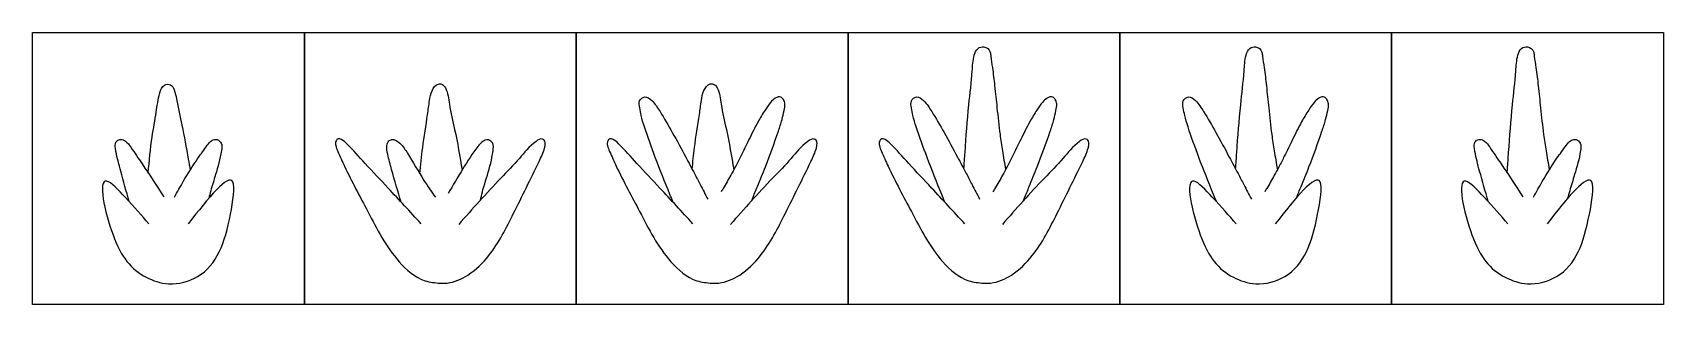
# Model space of a CAD drawing. Header units: millimetres. Extents: x 2792 to 4132, y 1601 to 1824.
import ezdxf

# ---------------------------------------------------------------- set-up
doc = ezdxf.new("R2010")
doc.units = ezdxf.units.MM
for name, color, linetype in [('1', 6, 'Continuous'), ('2', 5, 'Continuous'), ('3', 4, 'Continuous'), ('4', 2, 'Continuous'), ('5', 1, 'Continuous')]:
    doc.layers.add(name, color=color, linetype=linetype)

msp = doc.modelspace()

# ---------------------------------------------------------------- linework, layer by layer
at = {"color": 1}
for points in [[(2792.1, 1824.3), (3015.5, 1824.3), (3015.5, 1601), (2792.1, 1601)], [(3015.5, 1824.3), (3238.8, 1824.3), (3238.8, 1601), (3015.5, 1601)], [(3238.8, 1824.3), (3462.2, 1824.3), (3462.2, 1601), (3238.8, 1601)], [(3462.2, 1824.3), (3685.5, 1824.3), (3685.5, 1601), (3462.2, 1601)], [(3685.5, 1824.3), (3908.9, 1824.3), (3908.9, 1601), (3685.5, 1601)], [(3908.9, 1824.3), (4132.2, 1824.3), (4132.2, 1601), (3908.9, 1601)]]:
    msp.add_lwpolyline(points, close=True, dxfattribs=at)
msp.add_open_spline([(2887.1, 1708.9), (2888, 1718.9), (2889.5, 1735.6), (2893.7, 1757.6), (2895.4, 1771.7), (2898.9, 1781.6), (2906.1, 1782.4), (2909.1, 1776.4), (2911.3, 1765.3), (2915.4, 1745.9), (2918.9, 1727.5), (2921, 1714.3), (2921.7, 1711.4)], degree=3, knots=[0, 0, 0, 0, 29.988096, 50.533182, 66.55197, 73.877304, 78.967359, 83.998305, 91.772202, 114.053192, 142.609151, 151.276827, 151.276827, 151.276827, 151.276827])
for points in [[(2871.5, 1685.5), (2864.5, 1710.5), (2860.6, 1726.6), (2860.1, 1730.4), (2861.3, 1735.2), (2864.9, 1736.6), (2868.4, 1735.2), (2872.8, 1730.1), (2882.2, 1716.4), (2900, 1689.3)], [(2908.7, 1689.2), (2915.9, 1701.9), (2928, 1721.1), (2935.7, 1731.8), (2939.5, 1735.7), (2943.8, 1736.4), (2947.1, 1733.4), (2947.3, 1727.4), (2942.4, 1707.6), (2938.5, 1694.2), (2936.8, 1688)], [(2887.7, 1667.2), (2868.1, 1689.2), (2853.1, 1702.3), (2858.2, 1658.2), (2885.5, 1623.3), (2903.8, 1617.9), (2927.7, 1623.9), (2954.7, 1675), (2956.7, 1701.7), (2919.9, 1667.2)]]:
    msp.add_spline(points, degree=3)
at = {"layer": '1'}
for points in [[(3110.4, 1708.2), (3112.7, 1729.8), (3116.7, 1757.1), (3118.3, 1768.5), (3120.4, 1776.6), (3125.6, 1782.1), (3129.2, 1781.5), (3131.3, 1779), (3134.6, 1765.5), (3138.9, 1744.8), (3145, 1711.2)], [(3095, 1685), (3087.1, 1711.8), (3083.9, 1724.4), (3083.3, 1731.5), (3084.9, 1735.3), (3087.3, 1736.5), (3093.9, 1733.4), (3100.2, 1725.2), (3113.7, 1702.9), (3123.1, 1689)], [(3160.1, 1686.7), (3163.6, 1700), (3169.1, 1719.4), (3170.5, 1727.5), (3170.2, 1733.4), (3166.8, 1736.1), (3161.3, 1734.4), (3158, 1730.8), (3145.7, 1712.4), (3133.6, 1692)]]:
    msp.add_spline(points, degree=3, dxfattribs=at)
msp.add_open_spline([(3111.4, 1667.2), (3102.3, 1677.1), (3087.1, 1693.7), (3066.6, 1715.3), (3054.2, 1729.4), (3047, 1736.1), (3043.2, 1737.6), (3040.8, 1735), (3041.1, 1731), (3044, 1724.2), (3052.3, 1705.8), (3068.9, 1675.4), (3086.3, 1640.6), (3109.8, 1620.1), (3122.9, 1618.7), (3127.1, 1618.4), (3129, 1618.3), (3137, 1618.4), (3152.1, 1625), (3171.7, 1644.6), (3188.6, 1678.1), (3203.1, 1707.5), (3212.2, 1726.5), (3213.5, 1732.4), (3213.4, 1735.6), (3210, 1737.7), (3201, 1732.1), (3192.1, 1720.1), (3169.7, 1697.8), (3153.6, 1679.5), (3142.3, 1666.7)], degree=3, knots=[0, 0, 0, 0, 39.990647, 67.701686, 89.654595, 95.315475, 98.188578, 100.354177, 104.332207, 109.380966, 122.799448, 164.766846, 213.321884, 239.731996, 252.397096, 252.397096, 252.397096, 257.886611, 276.351529, 299.673148, 339.994524, 387.387129, 399.296496, 402.053967, 405.873591, 407.642692, 413.279919, 432.924477, 455.110215, 506.527791, 506.527791, 506.527791, 506.527791], dxfattribs=at)
at = {"layer": '2'}
for points, knots in [([(3334.1, 1712.1), (3334.7, 1718), (3336.2, 1733.1), (3339.4, 1751.7), (3341.5, 1767.6), (3343, 1776.3), (3347.3, 1782.8), (3352.8, 1782), (3356.8, 1775.9), (3357.9, 1763), (3363.4, 1740.8), (3366.5, 1722.8), (3368.3, 1711.7)], [3.921206, 3.921206, 3.921206, 3.921206, 21.760405, 49.365521, 60.816403, 69.241068, 76.803514, 80.417489, 83.687341, 97.558735, 118.692065, 152.419767, 152.419767, 152.419767, 152.419767]), ([(3318.5, 1684.9), (3318.4, 1685.1), (3318.3, 1685.3), (3318.2, 1685.5), (3317.4, 1687.5), (3312.5, 1699.5), (3304.3, 1719.9), (3296.6, 1741.4), (3292.2, 1755.2), (3291.1, 1762.2), (3289.8, 1768.3), (3295.6, 1773.1), (3302.7, 1767.3), (3309.2, 1757.3), (3318.4, 1741.4), (3327.6, 1724.3), (3335.2, 1710), (3341.3, 1698.5), (3344.9, 1691.4), (3347, 1687.4)], [-0.674557, -0.674557, -0.674557, -0.674557, 0, 0, 0, 6.341374, 38.97294, 65.730314, 75.368917, 81.842957, 87.459331, 92.813017, 99.363533, 110.596035, 130.519507, 153.634145, 168.941781, 179.137728, 192.709404, 192.709404, 192.709404, 192.709404]), ([(3383.1, 1686.3), (3383.3, 1686.8), (3383.5, 1687.3), (3383.7, 1687.8), (3385, 1691.2), (3388.6, 1699.9), (3396.1, 1718.3), (3402.7, 1736.6), (3407.9, 1752.1), (3409.5, 1759.6), (3410.8, 1765.3), (3409.4, 1769.1), (3406.8, 1772.3), (3401.9, 1770.6), (3397.9, 1766.4), (3393.3, 1759.7), (3387.2, 1749.6), (3380.9, 1736.8), (3374.9, 1724.3), (3370, 1714.5), (3364.9, 1705.8), (3361.3, 1698.9), (3358.5, 1694.5), (3357.9, 1693.6)], [-1.597277, -1.597277, -1.597277, -1.597277, 0, 0, 0, 10.875174, 28.29673, 59.512294, 69.510565, 77.16529, 82.632013, 86.330558, 89.210991, 93.896833, 99.100681, 106.833652, 118.081698, 134.519518, 149.771774, 159.585913, 167.313542, 179.913902, 183.086569, 183.086569, 183.086569, 183.086569]), ([(3334.7, 1667.2), (3325.7, 1677.1), (3310.4, 1693.7), (3289.9, 1715.3), (3277.6, 1729.4), (3270.3, 1736.1), (3266.5, 1737.6), (3264.1, 1735), (3264.4, 1731), (3267.3, 1724.2), (3275.6, 1705.8), (3292.2, 1675.4), (3309.7, 1640.6), (3333.1, 1620.1), (3346.2, 1618.7), (3350.5, 1618.4), (3352.3, 1618.3), (3360.3, 1618.4), (3375.4, 1625), (3395, 1644.6), (3411.9, 1678.1), (3426.4, 1707.5), (3435.6, 1726.5), (3436.8, 1732.4), (3436.8, 1735.6), (3433.3, 1737.7), (3424.3, 1732.1), (3415.4, 1720.1), (3393.1, 1697.8), (3376.9, 1679.5), (3365.6, 1666.7)], [0, 0, 0, 0, 39.990647, 67.701686, 89.654595, 95.315475, 98.188578, 100.354177, 104.332207, 109.380966, 122.799448, 164.766846, 213.321884, 239.731996, 252.397096, 252.397096, 252.397096, 257.886611, 276.351529, 299.673148, 339.994524, 387.387129, 399.296496, 402.053967, 405.873591, 407.642692, 413.279919, 432.924477, 455.110215, 506.527791, 506.527791, 506.527791, 506.527791])]:
    msp.add_open_spline(points, degree=3, knots=knots, dxfattribs=at)
at = {"layer": '3'}
for points, knots in [([(3557.4, 1712.3), (3557.4, 1712.3), (3557.4, 1712.3), (3557.4, 1712.3), (3557.7, 1716.8), (3558.9, 1734.4), (3560.8, 1761.2), (3564.2, 1787.9), (3564.8, 1803.5), (3568, 1811.6), (3574.6, 1813.8), (3579.2, 1809.4), (3579.6, 1802.9), (3581.2, 1793.7), (3582.8, 1779.6), (3584.7, 1761.3), (3586.6, 1743.4), (3589.1, 1726.5), (3590.8, 1716.9), (3591.7, 1711.7)], [-0.0051, -0.0051, -0.0051, -0.0051, 0, 0, 0, 13.620596, 52.837807, 80.863595, 93.859149, 100.203695, 105.256907, 111.992239, 115.444527, 124.845783, 140.000599, 158.07831, 180.02921, 193.73538, 209.435583, 209.435583, 209.435583, 209.435583]), ([(3541.8, 1684.9), (3541.7, 1685.1), (3541.6, 1685.3), (3541.5, 1685.5), (3540.7, 1687.5), (3535.9, 1699.5), (3527.7, 1719.9), (3519.9, 1741.4), (3515.5, 1755.2), (3514.4, 1762.2), (3513.2, 1768.3), (3518.9, 1773.1), (3526, 1767.3), (3532.5, 1757.3), (3541.8, 1741.4), (3550.9, 1724.3), (3558.6, 1710), (3564.6, 1698.5), (3568.3, 1691.4), (3570.3, 1687.4)], [-0.674557, -0.674557, -0.674557, -0.674557, 0, 0, 0, 6.341374, 38.97294, 65.730314, 75.368917, 81.842957, 87.459331, 92.813017, 99.363533, 110.596035, 130.519507, 153.634145, 168.941781, 179.137728, 192.709404, 192.709404, 192.709404, 192.709404]), ([(3606.4, 1686.3), (3606.6, 1686.8), (3606.8, 1687.3), (3607, 1687.8), (3608.4, 1691.2), (3611.9, 1699.9), (3619.5, 1718.3), (3626.1, 1736.6), (3631.3, 1752.1), (3632.8, 1759.6), (3634.2, 1765.3), (3632.8, 1769.1), (3630.1, 1772.3), (3625.2, 1770.6), (3621.3, 1766.4), (3616.6, 1759.7), (3610.6, 1749.6), (3604.2, 1736.8), (3598.2, 1724.3), (3593.3, 1714.5), (3588.3, 1705.8), (3584.7, 1698.9), (3581.8, 1694.5), (3581.2, 1693.6)], [-1.597277, -1.597277, -1.597277, -1.597277, 0, 0, 0, 10.875174, 28.29673, 59.512294, 69.510565, 77.16529, 82.632013, 86.330558, 89.210991, 93.896833, 99.100681, 106.833652, 118.081698, 134.519518, 149.771774, 159.585913, 167.313542, 179.913902, 183.086569, 183.086569, 183.086569, 183.086569]), ([(3558.1, 1667.2), (3549, 1677.1), (3533.7, 1693.7), (3513.3, 1715.3), (3500.9, 1729.4), (3493.7, 1736.1), (3489.9, 1737.6), (3487.5, 1735), (3487.8, 1731), (3490.7, 1724.2), (3498.9, 1705.8), (3515.6, 1675.4), (3533, 1640.6), (3556.5, 1620.1), (3569.6, 1618.7), (3573.8, 1618.4), (3575.7, 1618.3), (3583.7, 1618.4), (3598.7, 1625), (3618.4, 1644.6), (3635.2, 1678.1), (3649.8, 1707.5), (3658.9, 1726.5), (3660.2, 1732.4), (3660.1, 1735.6), (3656.6, 1737.7), (3647.7, 1732.1), (3638.8, 1720.1), (3616.4, 1697.8), (3600.3, 1679.5), (3589, 1666.7)], [0, 0, 0, 0, 39.990647, 67.701686, 89.654595, 95.315475, 98.188578, 100.354177, 104.332207, 109.380966, 122.799448, 164.766846, 213.321884, 239.731996, 252.397096, 252.397096, 252.397096, 257.886611, 276.351529, 299.673148, 339.994524, 387.387129, 399.296496, 402.053967, 405.873591, 407.642692, 413.279919, 432.924477, 455.110215, 506.527791, 506.527791, 506.527791, 506.527791])]:
    msp.add_open_spline(points, degree=3, knots=knots, dxfattribs=at)
at = {"layer": '4'}
for points, knots in [([(3780.7, 1712.3), (3780.7, 1712.3), (3780.7, 1712.3), (3780.7, 1712.3), (3781, 1716.8), (3782.3, 1734.4), (3784.1, 1761.2), (3787.6, 1787.9), (3788.2, 1803.5), (3791.3, 1811.6), (3797.9, 1813.8), (3802.5, 1809.4), (3802.9, 1802.9), (3804.5, 1793.7), (3806.1, 1779.6), (3808, 1761.3), (3809.9, 1743.4), (3812.4, 1726.5), (3814.1, 1716.9), (3815, 1711.7)], [-0.0051, -0.0051, -0.0051, -0.0051, 0, 0, 0, 13.620596, 52.837807, 80.863595, 93.859149, 100.203695, 105.256907, 111.992239, 115.444527, 124.845783, 140.000599, 158.07831, 180.02921, 193.73538, 209.435583, 209.435583, 209.435583, 209.435583]), ([(3764.9, 1685.4), (3764.9, 1685.5), (3764.9, 1685.5), (3764.9, 1685.5), (3764.1, 1687.5), (3759.2, 1699.5), (3751, 1719.9), (3743.3, 1741.4), (3738.9, 1755.2), (3737.8, 1762.2), (3736.5, 1768.3), (3742.3, 1773.1), (3749.4, 1767.3), (3755.9, 1757.3), (3765.1, 1741.4), (3774.3, 1724.3), (3781.9, 1710), (3787.9, 1698.5), (3791.6, 1691.4), (3793.7, 1687.4)], [-0.069828, -0.069828, -0.069828, -0.069828, 0, 0, 0, 6.341374, 38.97294, 65.730314, 75.368917, 81.842957, 87.459331, 92.813017, 99.363533, 110.596035, 130.519507, 153.634145, 168.941781, 179.137728, 192.709404, 192.709404, 192.709404, 192.709404]), ([(3830.7, 1688.6), (3831.9, 1691.7), (3835.4, 1700.2), (3842.8, 1718.3), (3849.4, 1736.6), (3854.6, 1752.1), (3856.2, 1759.6), (3857.5, 1765.3), (3856.1, 1769.1), (3853.5, 1772.3), (3848.6, 1770.6), (3844.6, 1766.4), (3840, 1759.7), (3833.9, 1749.6), (3827.6, 1736.8), (3821.5, 1724.3), (3816.7, 1714.5), (3811.6, 1705.8), (3808, 1698.9), (3805.2, 1694.5), (3804.6, 1693.6)], [0.87666, 0.87666, 0.87666, 0.87666, 10.875174, 28.29673, 59.512294, 69.510565, 77.16529, 82.632013, 86.330558, 89.210991, 93.896833, 99.100681, 106.833652, 118.081698, 134.519518, 149.771774, 159.585913, 167.313542, 179.913902, 183.086569, 183.086569, 183.086569, 183.086569])]:
    msp.add_open_spline(points, degree=3, knots=knots, dxfattribs=at)
msp.add_spline([(3781.1, 1667.2), (3761.5, 1689.2), (3746.5, 1702.3), (3751.6, 1658.2), (3778.9, 1623.3), (3797.2, 1617.9), (3821.1, 1623.9), (3848.1, 1675), (3850.1, 1701.7), (3813.3, 1667.2)], degree=3, dxfattribs=at)
at = {"layer": '5'}
msp.add_open_spline([(4003.8, 1709), (4003.9, 1710.1), (4004, 1711.2), (4004, 1712.3), (4004, 1712.3), (4004, 1712.3), (4004, 1712.3), (4004.4, 1716.8), (4005.6, 1734.4), (4007.5, 1761.2), (4010.9, 1787.9), (4011.5, 1803.5), (4014.7, 1811.6), (4021.3, 1813.8), (4025.9, 1809.4), (4026.2, 1802.9), (4027.9, 1793.7), (4029.5, 1779.6), (4031.4, 1761.3), (4033.3, 1743.4), (4035.8, 1726.5), (4037.5, 1716.9), (4038.4, 1711.7), (4038.4, 1711.6), (4038.4, 1711.5), (4038.4, 1711.4)], degree=3, knots=[-3.294765, -3.294765, -3.294765, -3.294765, -0.0051, -0.0051, -0.0051, 0, 0, 0, 13.620596, 52.837807, 80.863595, 93.859149, 100.203695, 105.256907, 111.992239, 115.444527, 124.845783, 140.000599, 158.07831, 180.02921, 193.73538, 209.435583, 209.435583, 209.435583, 209.709622, 209.709622, 209.709622, 209.709622], dxfattribs=at)
for points in [[(3988.3, 1685.5), (3981.2, 1710.5), (3977.3, 1726.6), (3976.8, 1730.4), (3978, 1735.2), (3981.6, 1736.6), (3985.2, 1735.2), (3989.5, 1730.1), (3998.9, 1716.4), (4016.7, 1689.3)], [(4025.5, 1689.2), (4032.7, 1701.9), (4044.7, 1721.1), (4052.5, 1731.8), (4056.3, 1735.7), (4060.5, 1736.4), (4063.8, 1733.4), (4064.1, 1727.4), (4059.2, 1707.6), (4055.2, 1694.2), (4053.5, 1688)], [(4004.4, 1667.2), (3984.8, 1689.2), (3969.9, 1702.3), (3974.9, 1658.2), (4002.2, 1623.3), (4020.5, 1617.9), (4044.4, 1623.9), (4071.4, 1675), (4073.4, 1701.7), (4036.6, 1667.2)]]:
    msp.add_spline(points, degree=3, dxfattribs=at)

doc.saveas('drawing.dxf')
